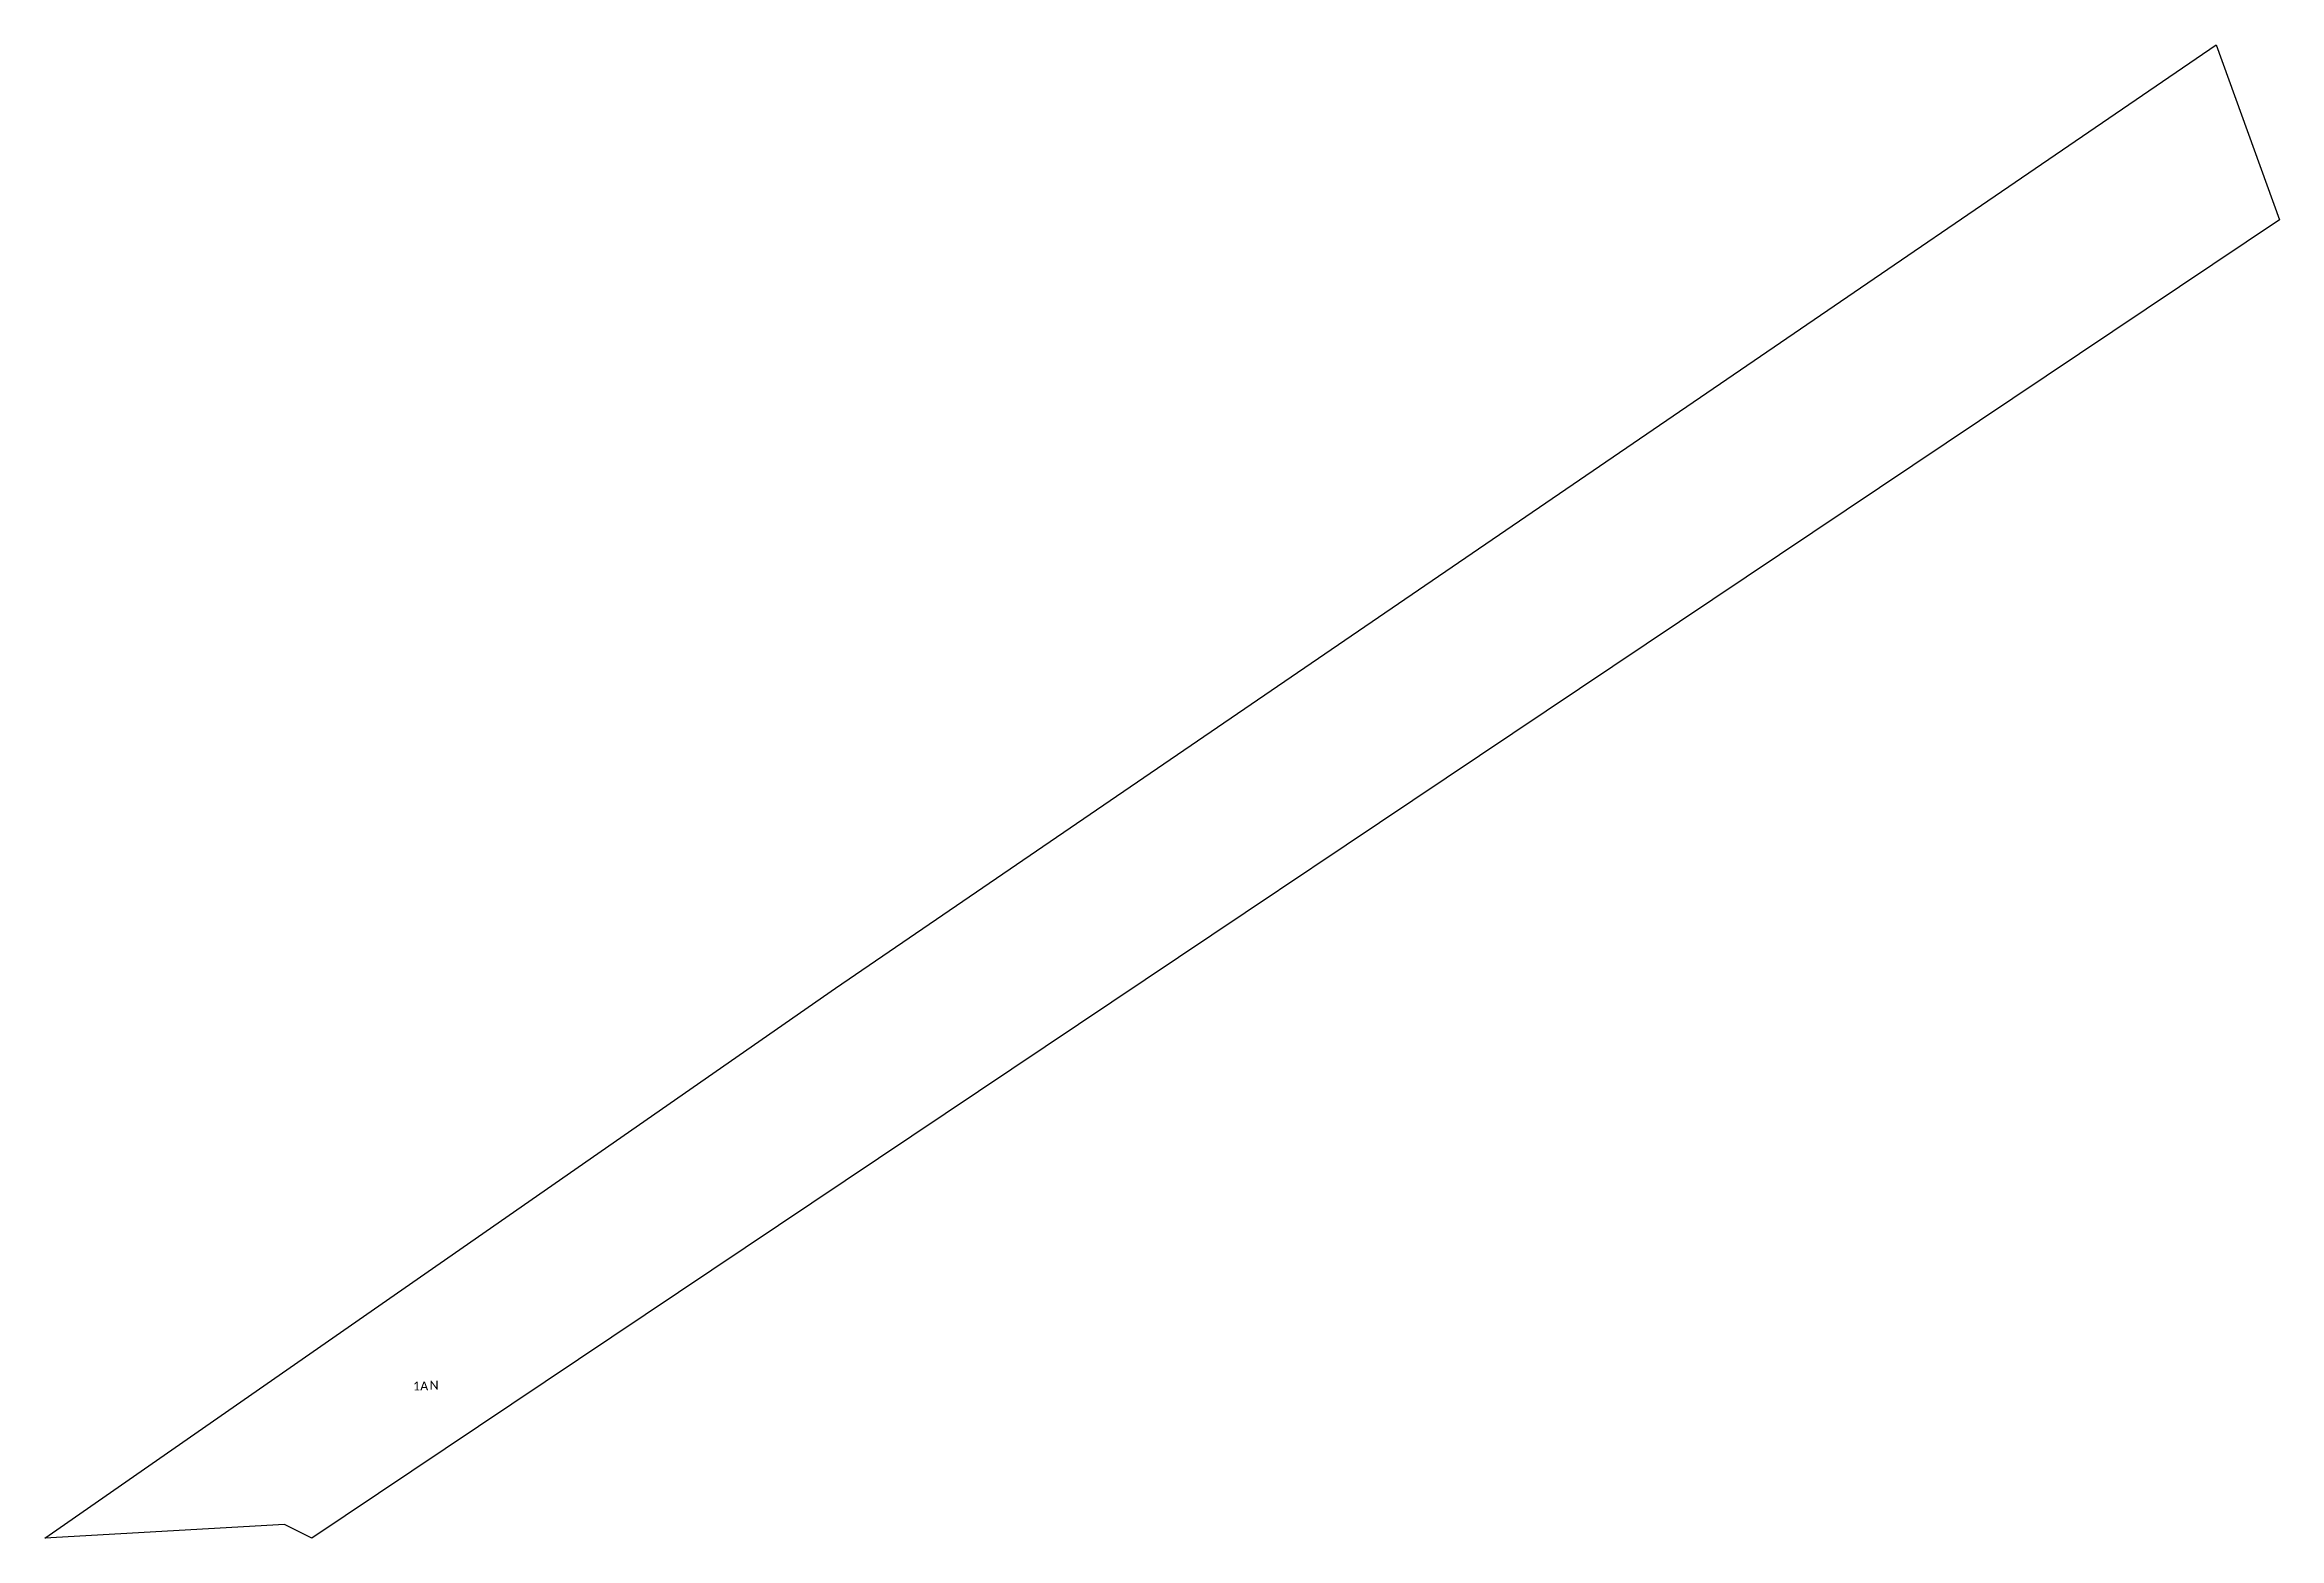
# Model space of a CAD drawing. Extents: x 613417 to 613671, y 647638 to 647807.
import ezdxf

# ---------------------------------------------------------------- set-up
doc = ezdxf.new("R2010")
doc.units = 0
for name, color, linetype in [('_CAT_FOL', 7, 'Continuous'), ('_IMPREJMUIT', 150, 'Continuous'), ('_NR_PARCELA', 50, 'Continuous'), ('_PARCELA_NOU_feb2025', 50, 'Continuous')]:
    doc.layers.add(name, color=color, linetype=linetype)
doc.styles.add('texte', font='')
doc.styles.get('texte').set_extended_font_data('Calibri')

msp = doc.modelspace()

# ---------------------------------------------------------------- linework, layer by layer
at = {"layer": '_PARCELA_NOU_feb2025'}
msp.add_lwpolyline([(613444.24, 647639.21), (613417, 647637.66), (613506.87, 647700.17), (613663.79, 647807.33), (613670.96, 647787.44), (613447.34, 647637.66)], close=True, dxfattribs=at)

# ---------------------------------------------------------------- texts
at = {"layer": '_CAT_FOL', "style": 'texte'}
msp.add_text('A', height=1, dxfattribs=at).set_placement((613459.68, 647654.47))
at = {"layer": '_IMPREJMUIT', "style": 'texte'}
msp.add_text('N', height=1, dxfattribs=at).set_placement((613460.75, 647654.55))
at = {"layer": '_NR_PARCELA', "style": 'texte'}
msp.add_text('1', height=1, dxfattribs=at).set_placement((613458.86, 647654.46))

doc.saveas('drawing.dxf')
